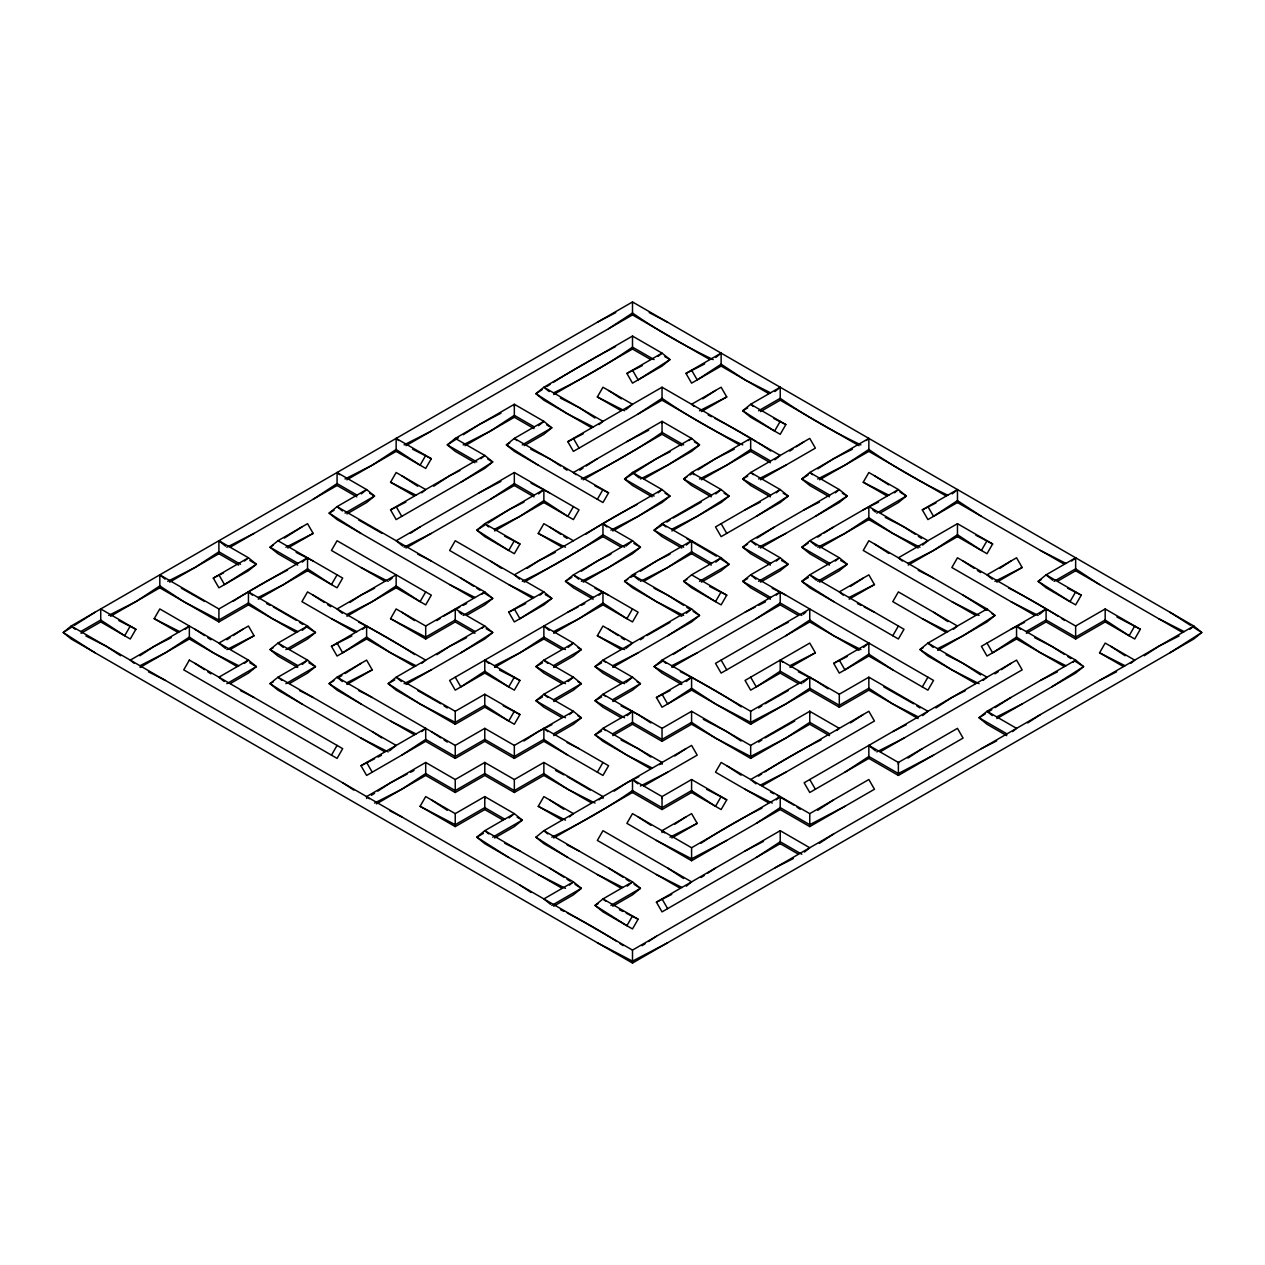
<?xml version="1.0" encoding="UTF-8"?>
<svg xmlns="http://www.w3.org/2000/svg" width="1265" height="1265" viewBox="0 0 1265 1265"><rect width="100%" height="100%" fill="white"/><g stroke="black" fill="none" stroke-linecap="round" stroke-linejoin="round"><path stroke-width="1.5" d="M258.297 599.183L307.537 570.752L307.537 557.786L218.908 608.955L159.817 574.848L159.817 587.814L218.908 621.921L248.446 604.876L248.446 591.909L307.537 626.017L315.475 632.5L307.537 638.983L289.479 649.404M244.477 561.028L248.446 557.786L213.295 578.089L218.908 587.814L248.446 570.752L256.384 564.269L248.446 557.786L218.908 540.74L218.908 553.706L238.595 565.076M346.926 513.906L366.613 502.537L374.551 496.054L366.613 489.571L337.075 472.509L337.075 485.475L356.762 496.845M396.151 438.402L396.151 451.368L425.704 468.414L431.318 458.689L396.151 438.402L398.807 440.552M466.738 615.296L484.78 604.876L492.718 598.392L484.78 591.909L425.704 626.017L425.704 638.983L455.242 621.921L474.944 633.291M494.631 837.968L514.333 826.598L522.271 820.115L514.333 813.632L484.78 796.586L455.242 813.632L455.242 826.598L484.78 809.553L502.838 819.973M455.242 779.525L455.242 792.491L484.78 775.429L514.333 792.491L543.871 775.429L543.871 762.463L514.333 779.525L484.78 762.463L455.242 779.525L425.704 762.463L366.613 796.586L366.613 798.484M455.242 724.26L455.242 711.294L396.151 677.186L388.213 683.669L396.151 690.152L455.242 724.26L484.78 707.214L514.333 724.26L519.947 714.535L484.78 694.248L455.242 711.294M425.704 741.322L425.704 728.355L360.999 765.705L366.613 775.429L425.704 741.322L455.242 758.383L484.78 741.322L484.78 728.355L455.242 745.417L337.075 677.186L329.137 683.669L337.075 690.152L414.208 734.68M514.333 779.525L514.333 792.491M484.78 741.322L514.333 758.383L514.333 745.417L484.78 728.355M406.002 548.014L514.333 485.475L514.333 472.509L396.151 540.74L402.776 546.132M514.333 406.192L514.333 404.278L543.871 421.34L551.809 427.823L543.871 434.306L524.184 445.675M543.871 728.355L543.871 741.322L602.962 775.429L608.576 765.705L543.871 728.355L547.84 731.597M494.631 530.952L543.871 502.537L543.871 489.571L484.78 523.678L476.842 530.161L484.78 536.645L514.333 553.706L519.947 543.982L484.78 523.678L488.749 526.92M1189.843 629.258L1193.812 626.017L632.5 950.094L632.5 963.044L1193.812 638.983L1201.75 632.5L1193.812 626.017L632.5 301.956L71.188 626.017L63.25 632.5L71.188 638.983L632.5 963.044M650.558 768.804L602.962 741.322L595.024 734.839L602.962 728.355L632.5 711.294L632.5 724.26L662.038 741.322L691.591 724.26L750.667 758.383L809.758 724.26L829.445 735.629M553.722 394.506L632.5 349.029L632.5 336.063L543.871 387.232L535.933 393.715L543.871 400.199L591.467 427.665M632.5 301.956L632.5 314.906L709.633 359.45M662.038 764.36L662.038 762.463L602.962 728.355L605.603 730.522M836.655 730.522L839.296 728.355L809.758 711.294L750.667 745.417L691.591 711.294L662.038 728.355L662.038 741.322M662.038 423.237L662.038 421.34L691.591 438.402L699.529 444.885L691.591 451.368L643.996 478.834M662.038 400.199L662.038 387.232L567.795 441.643L573.409 451.368L662.038 400.199L739.187 444.727M691.591 860.722L691.591 847.756L632.5 813.632L626.887 823.357L691.591 860.722L780.22 809.553L809.758 826.598L874.447 789.249L868.849 779.525L809.758 813.632L721.129 762.463L715.516 772.188L768.725 802.911M691.591 779.525L691.591 792.491L721.129 809.553L726.743 799.828L691.591 779.525L662.038 796.586L632.5 779.525L632.5 792.491L553.722 837.968M691.591 711.294L691.591 724.26M691.591 690.152L662.038 707.214L656.424 697.489L691.591 677.186L691.591 690.152L750.667 724.26L809.758 690.152L809.758 677.186L750.667 711.294L662.038 660.124L654.1 666.608L662.038 673.091L681.74 684.46M721.129 366.075L721.129 353.125L685.978 373.412L691.591 383.137L721.129 366.075L768.725 393.557M750.667 745.417L750.667 758.383M711.278 496.845L691.591 485.475L683.653 478.992L691.591 472.509L750.667 438.402L750.667 451.368L770.369 462.737M804.461 852.072L809.758 847.756L780.22 830.694L780.22 843.66L798.262 854.081M691.591 847.756L780.22 796.586L780.22 809.553M790.056 667.414L815.372 652.803L809.758 643.079L745.053 680.428L750.667 690.152L780.22 673.091L780.22 660.124L839.296 694.248L868.849 677.186L927.925 711.294L922.628 715.626M666.007 663.366L662.038 660.124L780.22 591.909L780.22 604.876L798.262 615.296M760.518 411.568L780.22 400.199L780.22 387.232L750.667 404.278L742.729 410.761L750.667 417.244L780.22 434.306L785.834 424.581L750.667 404.278L753.323 406.445M809.758 813.632L809.758 826.598M809.758 690.152L839.296 707.214L839.296 694.248M868.849 745.417L868.849 758.383L898.387 775.429L963.076 738.08L957.463 728.355L898.387 762.463L868.849 745.417L875.459 750.809M839.296 707.214L868.849 690.152L868.849 677.186M819.609 548.014L868.849 519.583L868.849 506.617L927.925 540.74L922.628 545.057M819.609 479.783L868.849 451.368L868.849 438.402L809.758 472.509L801.82 478.992L809.758 485.475L829.445 496.845M957.463 502.537L927.925 519.583L922.312 509.858L957.463 489.571L957.463 502.537L1064.15 564.127M996.867 718.583L1075.645 673.091L1083.583 666.608L1075.645 660.124L1016.554 626.017L1016.554 638.983L1064.15 666.465M1026.405 633.291L1046.092 621.921L1075.645 638.983L1075.645 626.017L957.463 557.786L951.849 567.511L1034.612 615.296M1075.645 638.983L1105.183 621.921L1105.183 608.955L1075.645 626.017M130.279 626.017L124.666 635.742L100.726 620.024L100.726 608.955L135.893 629.258L130.279 638.983L100.726 621.921L100.726 620.024L80.786 631.535M177.875 632.342L154.203 618.68L159.817 608.955L248.446 660.124L256.384 666.608L248.446 673.091L230.388 683.511M337.075 574.848L331.462 584.572L307.537 568.855L283.597 584.572L258.092 597.523M414.208 495.896L390.553 482.234L396.151 472.509L425.704 489.571L421.735 492.812M425.704 455.447L420.091 465.172L396.151 449.47L372.226 465.172L345.013 478.992M425.704 638.983L390.553 618.68L396.151 608.955L425.704 626.017M331.462 755.142L337.075 745.417M425.704 591.909L420.091 601.634L396.151 585.916L372.226 601.634L346.705 614.584M514.333 540.74L508.72 550.465L476.842 530.161L484.811 525.086M621.004 410.619L597.349 396.957L602.962 387.232L632.5 404.278L625.89 409.686M561.929 547.065L538.257 533.403L543.871 523.678L573.409 540.74M573.409 506.617L567.795 516.341L543.871 500.64L519.947 516.341L494.425 529.292M455.242 826.598L420.091 806.311L425.704 796.586L455.242 813.632M597.349 499.296L602.962 489.571M516.974 440.552L514.333 438.402L608.576 492.812L602.962 502.537L514.333 451.368L506.395 444.885L514.333 438.402L543.871 421.34L538.574 425.657M514.333 677.186L508.72 686.911L484.78 671.193L460.855 686.911L455.242 677.186M484.78 673.091L484.78 660.124L519.947 680.428L514.333 690.152L484.78 673.091L455.242 690.152L449.628 680.428L602.962 591.909L602.962 604.876L553.722 633.291M514.333 711.294L508.72 721.018L484.78 705.301L455.242 722.362L420.091 703.972L388.213 683.669L394.791 679.874M621.004 649.404L597.349 635.742L602.962 626.017L632.5 643.079L625.89 648.471M632.5 608.955L626.887 618.68L602.962 602.978L579.022 618.68L553.517 631.63M561.929 819.973L538.257 806.311L543.871 796.586L573.409 813.632L569.44 816.874M780.22 421.34L774.607 431.065L742.729 410.761L747.662 407.931M597.349 772.188L602.962 762.463M721.129 591.909L715.516 601.634L683.653 581.331L691.591 574.848L721.129 557.786L729.067 564.269L721.129 570.752L701.427 582.121M691.591 574.848L726.743 595.151L721.129 604.876L691.591 587.814L683.653 581.331L686.927 579.433M886.892 495.896L863.236 482.234L868.849 472.509L898.387 489.571L906.325 496.054L898.387 502.537L880.329 512.957M632.5 915.971L626.887 925.695L595.024 905.408L602.962 898.925L632.5 881.863L640.438 888.346L632.5 894.829L612.798 906.199M605.603 901.075L602.962 898.925L638.113 919.212L632.5 928.937L602.962 911.875L595.024 905.408L598.298 903.51M721.129 796.586L715.516 806.311L691.591 790.593L662.038 807.639L632.5 790.593A607.769 350.895 0 0 1 551.809 837.177M892.774 635.742L898.387 626.017M987.016 540.74L981.403 550.465L957.463 534.747L933.538 550.465L908.017 563.415M902.356 561.028L898.387 557.786L957.463 523.678L992.63 543.982L987.016 553.706L957.463 536.645L908.238 565.076M922.312 686.911L927.925 677.186M1075.645 591.909L1070.032 601.634L1038.154 581.331L1046.092 574.848L1075.645 557.786L1075.645 570.752L1182.316 632.342M1052.717 580.255L1046.092 574.848L1081.259 595.151L1075.645 604.876L1046.092 587.814L1038.154 581.331L1041.443 579.433M1123.241 666.465L1099.57 652.803L1105.183 643.079L1134.721 660.124L1130.752 663.366M1134.721 626.017L1129.107 635.742L1105.183 620.024L1075.645 637.086L1046.092 620.024L1026.152 631.535M1105.183 608.955L1140.334 629.258L1134.721 638.983L1105.183 621.921M287.835 548.014L313.151 533.403L307.537 523.678L277.984 540.74L270.046 547.223L277.984 553.706L297.686 565.076M185.386 629.258L189.355 626.017L189.355 638.983L140.115 667.414M361.316 493.888L366.613 489.571L337.075 506.617L329.137 513.1L337.075 519.583L473.3 598.234M302.24 562.119L307.537 557.786M465.093 445.675L514.333 417.244L514.333 404.278L455.242 438.402L447.304 444.885L455.242 451.368L474.944 462.737M480.811 458.689L484.78 455.447L492.718 461.931L484.78 468.414L396.151 519.583L390.553 509.858L484.78 455.447L455.242 438.402M244.477 663.366L248.446 660.124L218.908 677.186L224.19 681.503M302.24 630.334L307.537 626.017L277.984 643.079L270.046 649.562L277.984 656.045L297.686 667.414M658.069 356.351L662.038 353.125L669.976 359.592L662.038 366.075L632.5 383.137L626.887 373.412L662.038 353.125L632.5 336.063M389.541 580.255L392.182 578.089M302.24 664.457L307.537 660.124L315.475 666.608L307.537 673.091L289.479 683.511M598.993 424.581L602.962 421.34L543.871 387.232M362.644 629.258L366.613 626.017L366.613 638.983L414.208 666.465M538.574 493.888L543.871 489.571M715.832 357.442L721.129 353.125M482.139 594.06L484.78 591.909L337.075 506.617L342.372 510.949M688.935 440.552L691.591 438.402L632.5 472.509L624.562 478.992L632.5 485.475L652.202 496.845M421.735 663.366L425.704 660.124L307.537 591.909L301.924 601.634L355.133 632.342M482.139 628.183L484.78 626.017L492.718 632.5L484.78 638.983L406.002 684.46M774.923 391.549L780.22 387.232M658.069 492.812L662.038 489.571L669.976 496.054L662.038 502.537L612.798 530.952M539.902 595.151L543.871 591.909L551.809 598.392L543.871 604.876L514.333 621.921L508.72 612.197L543.871 591.909L455.242 540.74L449.628 550.465L532.375 598.234M748.026 440.552L750.667 438.402M625.89 546.132L632.5 540.74L640.438 547.223L632.5 553.706L583.26 582.121M389.541 750.809L396.151 745.417L277.984 677.186L270.046 683.669L277.984 690.152L384.671 751.742M421.735 731.597L425.704 728.355M715.832 493.888L721.129 489.571L729.067 496.054L721.129 502.537L671.889 530.952M598.993 595.151L602.962 591.909M774.923 459.78L780.22 455.447L662.038 387.232M686.294 545.057L691.591 540.74L691.591 553.706L643.996 581.173M568.127 647.395L573.409 643.079L581.347 649.562L573.409 656.045L553.722 667.414M776.251 492.812L780.22 489.571L788.158 496.054L780.22 502.537L721.129 536.645L715.516 526.92L780.22 489.571L750.667 472.509L742.729 478.992L750.667 485.475L770.369 496.845M568.127 681.503L573.409 677.186L581.347 683.669L573.409 690.152L553.722 701.522M715.832 562.119L721.129 557.786L662.038 523.678L654.1 530.161L662.038 536.645L681.74 548.014M866.193 440.552L868.849 438.402M686.294 613.288L691.591 608.955L699.529 615.438L691.591 621.921L612.798 667.414M835.327 492.812L839.296 489.571L847.234 496.054L839.296 502.537L760.518 548.014M569.44 714.535L573.409 711.294L581.347 717.777L573.409 724.26L553.722 735.629M625.89 682.594L632.5 677.186L640.438 683.669L632.5 690.152L612.798 701.522M776.251 561.028L780.22 557.786L788.158 564.269L780.22 570.752L760.518 582.121M894.418 492.812L898.387 489.571L809.758 540.74L801.82 547.223L809.758 553.706L829.445 565.076M627.203 715.626L632.5 711.294M776.251 595.151L780.22 591.909M509.036 817.965L514.333 813.632L484.78 830.694L476.842 837.177L484.78 843.66L561.929 888.188M686.294 681.503L691.591 677.186M835.327 561.028L839.296 557.786L847.234 564.269L839.296 570.752L819.609 582.121M803.149 614.363L805.789 612.197M952.181 493.888L957.463 489.571M621.004 888.188L543.871 843.66L535.933 837.177L543.871 830.694L691.591 745.417L697.205 755.142L643.996 785.85M598.993 799.828L602.962 796.586L543.871 762.463M659.397 764.629L662.038 762.463M803.149 682.594L809.758 677.186M569.44 885.105L573.409 881.863L581.347 888.346L573.409 894.829L553.722 906.199M863.552 647.395L868.849 643.079L868.849 656.045L927.925 690.152L933.538 680.428L750.667 574.848L742.729 581.331L750.667 587.814L770.369 599.183M627.203 886.18L632.5 881.863L543.871 830.694L547.84 833.935M953.494 629.258L957.463 626.017L898.387 591.909L892.774 601.634L945.983 632.342M776.251 799.828L780.22 796.586M1071.676 561.028L1075.645 557.786M686.294 886.18L691.591 881.863L602.962 830.694L597.349 840.419L680.096 888.188M1039.482 614.363L1046.092 608.955L1046.092 621.921M983.047 680.428L987.016 677.186L927.925 643.079L919.987 649.562L927.925 656.045L975.521 683.511M1072.989 662.291L1075.645 660.124L987.016 711.294L979.078 717.777L987.016 724.26L1006.703 735.629M1012.585 731.597L1016.554 728.355L987.016 711.294L992.298 715.626M313.151 499.296L337.075 483.578L357.015 495.089M608.576 328.726L632.5 313.008A607.769 350.895 0 0 0 713.191 359.592M139.846 655.744L154.203 646.32L171.218 637.687M433.674 486.234L449.628 475.751L459.843 470.564M226.878 639.742L230.072 637.639M233.266 635.552L242.833 629.258M410.508 533.213L420.091 526.92M490.393 499.296L514.333 483.578L534.273 495.089M349.836 602.472L360.999 595.151L374.614 588.241M638.113 414.003L662.038 398.301A607.753 350.895 0 0 0 742.729 444.885M579.797 470.216L582.991 468.129M586.169 466.026L597.349 458.689M702.755 398.855L715.516 390.474M436.868 620.577L440.062 618.49M443.256 616.387L459.843 607.026M527.094 568.365L538.257 561.028L555.272 552.394M436.868 654.701L449.628 646.32L466.643 637.687M789.787 451.067L792.981 448.98M796.159 446.877L804.145 441.643M401.764 755.142L425.704 739.424L455.242 756.47L484.78 739.424L514.333 756.47L543.871 739.424L567.795 755.142M371.404 795.337L374.598 793.25M377.776 791.147L390.553 782.766L407.283 774.006M640.47 639.742L643.664 637.639M646.858 635.552L670.039 622.348M523.9 741.021L538.257 731.597L551.872 724.687M756.28 618.68L780.22 602.978L801.82 615.438M850.46 586.47L863.236 578.089M785.834 635.742L809.758 620.024L809.758 608.955L715.516 663.366L721.129 673.091L809.758 621.921L858.998 650.352M614.126 791.147L626.887 782.766L638.793 776.726M674.798 755.98L685.978 748.659M758.652 707.957L761.83 705.87M765.025 703.767L788.206 690.579M999.777 568.365L1010.941 561.028M758.652 742.081L761.83 739.978M765.025 737.89L794.689 721.082M674.798 824.211L685.978 816.874M850.46 722.916L863.236 714.535M756.28 823.357L780.22 807.639L809.758 824.701L844.909 806.311M935.91 707.957L951.849 697.489L965.464 690.579M844.909 772.188L868.849 756.47L898.387 773.532L933.538 755.142M994.986 673.85L998.18 671.747M1001.374 669.659L1010.941 663.366M701.158 877.483L704.352 875.38M707.546 873.293L715.516 868.043M817.728 810.296L833.682 799.828M756.28 857.48L780.22 841.763L801.82 854.239M907.954 758.083L922.312 748.659M642.067 945.698L645.261 943.611M648.455 941.508L656.424 936.274M819.325 843.36L833.682 833.935M1027.718 722.916L1040.478 714.535M1144.303 655.744L1158.661 646.32L1179.075 635.947M71.219 627.424L63.25 632.5L95.112 652.803M74.398 625.4L95.112 612.197M273.24 545.183L270.046 547.223L297.955 563.32M284.388 538.084L301.924 526.92M458.452 437.769L447.304 444.885L476.842 461.931M463.243 434.733L479.166 424.581L500.94 413.196M460.855 482.234L492.718 461.931L487.8 459.1M488.005 523.062L508.72 509.858L524.026 502.094M333.913 680.617L329.137 683.669L360.999 703.972M338.688 677.581L341.882 675.557M345.076 673.518L360.999 663.366M686.832 476.968L683.653 478.992L711.547 495.105M690.026 474.928L693.204 472.904M697.995 469.853L715.516 458.689L734.222 449.202M571.843 577.267L565.471 581.331L573.409 587.814L593.111 599.183M581.41 571.179L597.349 561.028L610.948 554.133M460.855 652.803L492.718 632.5L486.155 628.705M662.069 525.086L654.1 530.161L683.653 547.223M666.845 522.05L670.039 520.01M673.233 517.986L701.284 502.094M627.756 579.307L624.562 581.331L632.5 587.814L681.74 616.245M630.935 577.267L635.71 574.231M640.501 571.179L656.424 561.028L670.039 554.133M808.193 474.928L801.82 478.992L829.714 495.105M817.759 468.841L833.682 458.689L852.404 449.202M756.28 516.341L788.158 496.054L783.225 493.208M747.52 544.171L742.729 547.223L750.667 553.706L770.369 565.076M757.071 538.084L774.607 526.92M815.372 516.341L847.234 496.054L842.316 493.208M808.193 543.159L801.82 547.223L829.714 563.32M817.759 537.072L820.938 535.048M824.132 533.008L833.682 526.92M667.651 635.742L699.529 615.438L693.157 611.39M662.069 661.532L654.1 666.608L682.009 682.721M673.233 654.432L685.978 646.32M985.451 713.729L979.078 717.777L1006.972 733.89M988.629 711.689L991.823 709.665M995.002 707.641L1010.941 697.489M1051.705 686.911L1083.583 666.608L1075.614 661.532M1169.888 652.803L1201.75 632.5L1193.781 627.424M81.039 633.291L100.726 621.921M110.577 616.245L159.817 587.814M169.668 582.121L218.908 553.706M230.388 547.065L337.075 485.475M346.926 479.783L396.151 451.368M406.002 445.675L632.5 314.906M334.055 510.269L329.137 513.1L360.999 533.403M345.013 513.1L374.551 496.054L369.633 493.208M189.355 626.017L130.279 660.124L134.248 663.366M509.668 442.987L506.395 444.885L538.257 465.172M522.271 444.885L551.809 427.823L546.701 424.866M230.388 649.404L254.059 635.742L248.446 626.017L218.908 643.079L225.518 648.471M273.335 647.664L270.046 649.562L297.955 665.659M226.846 683.669L256.384 666.608L249.822 662.828M285.922 649.562L315.475 632.5L307.506 627.424M346.926 616.245L396.151 587.814L425.704 604.876L431.318 595.151L337.075 540.74L331.462 550.465L384.671 581.173M583.26 479.783L662.038 434.306L681.74 445.675M701.427 411.568L726.743 396.957L721.129 387.232L691.591 404.278L694.232 406.445M366.613 638.983L337.075 656.045L331.462 646.32L366.613 626.017M273.335 681.772L270.046 683.669L301.924 703.972M285.922 683.669L315.475 666.608L308.897 662.828M758.605 410.761L780.22 398.301A607.769 350.895 0 0 0 860.912 444.885M463.18 615.438L492.718 598.392L484.764 593.317M346.926 684.46L372.226 669.849L366.613 660.124L337.075 677.186L342.372 681.503M524.184 582.121L602.962 536.645L621.004 547.065M701.427 479.783L750.667 451.368M747.662 476.146L742.729 478.992L770.638 495.105M760.518 479.783L815.372 448.126L809.758 438.402L750.667 472.509L753.323 474.675M691.591 540.74L632.5 574.848L624.562 581.331L656.424 601.634L683.653 615.438M494.631 667.414L543.871 638.983L561.929 649.404M542.495 662.828L535.933 666.608L543.871 673.091L561.929 683.511M553.453 665.659L581.347 649.562L578.073 647.664M699.529 581.331L729.067 564.269L721.097 559.193M542.495 696.936L535.933 700.731L543.871 707.214L561.929 717.635M601.587 662.828L595.024 666.608L602.962 673.091L621.004 683.511M747.662 578.485L742.729 581.331L770.638 597.444M553.453 699.782L581.347 683.669L578.073 681.772M758.605 581.331L788.158 564.269L781.58 560.49M876.787 513.1L906.325 496.054L899.953 491.99M376.464 803.86L425.704 775.429L455.242 792.491M514.333 745.417L573.409 711.294L543.871 694.248L535.933 700.731L565.471 717.777M601.587 696.936L595.024 700.731L602.962 707.214L621.004 717.635M808.382 577.536L801.82 581.331L809.758 587.814L898.387 638.983L904.001 629.258L809.758 574.848L801.82 581.331L833.682 601.634M553.453 733.89L581.347 717.777L578.073 715.879M612.529 699.782L640.438 683.669L637.149 681.772M817.696 581.331L847.234 564.269L840.672 560.49M514.333 758.383L543.871 741.322M671.889 667.414L780.22 604.876M601.587 731.043L595.024 734.839L626.887 755.142L652.408 768.092M612.56 733.874L632.5 722.362L662.038 739.424L691.591 722.362L715.516 738.08L750.667 756.47L785.834 738.08L809.758 722.362L809.758 711.294L809.758 713.191M612.798 735.629L632.5 724.26M849.147 599.183L874.447 584.572L868.849 574.848L839.296 591.909L843.265 595.151M483.42 833.382L476.842 837.177L508.72 857.48M492.718 837.177L522.271 820.115L517.164 817.174M868.849 656.045L839.296 673.091L833.682 663.366L868.849 643.079M996.867 582.121L1022.167 567.511L1016.554 557.786L987.016 574.848L992.298 579.164M937.776 650.352L987.016 621.921L994.954 615.438L987.016 608.955L927.925 643.079L933.222 647.395M923.276 647.664L919.987 649.562L951.849 669.849L979.078 683.669M1054.03 581.331L1075.645 568.855L1099.57 584.572M632.5 792.491L662.038 809.553L691.591 792.491M1057.587 581.173L1075.645 570.752M662.038 832.591L662.038 830.694L691.591 813.632L697.205 823.357L671.889 837.968M1046.092 608.955L981.403 646.32L987.016 656.045L1016.554 638.983M551.809 905.408L581.347 888.346L574.974 884.282M762.163 785.85L874.447 721.018L868.849 711.294L750.667 779.525L755.964 783.841M610.9 905.408L640.438 888.346L634.065 884.282M868.849 758.383L809.758 792.491L804.145 782.766L1016.554 660.124L1022.167 669.849L880.329 751.742M780.22 843.66L662.038 911.875L656.424 902.166L780.22 830.694M597.349 322.243L615.755 312.613M479.166 492.812L500.94 481.412M626.887 441.643L648.645 430.242M410.635 772.251L413.987 770.496M726.743 840.419L691.591 858.808L656.424 840.419M745.053 850.997L763.475 841.352M667.651 942.757L632.5 961.147L597.349 942.757M404.088 444.885L431.318 431.065M226.846 547.223L254.059 533.403M167.755 581.331L194.968 567.511L218.908 551.809L240.508 564.269M108.663 615.438L135.893 601.634L159.817 585.916L183.741 601.634L218.908 620.024L248.446 602.978L272.37 618.68L297.892 631.63M463.18 444.885L490.393 431.065L514.333 415.347L534.273 426.858M213.295 578.089L223.494 572.903M626.887 373.412L642.193 365.648M285.922 547.223L313.151 533.403M390.553 509.858L405.859 502.094M685.978 373.412L704.684 363.909M567.795 441.643L583.118 433.863M139.909 665.754L165.43 652.803L189.355 637.086L213.295 652.803L238.8 665.754M404.088 547.223L431.318 533.403M226.846 649.562L254.059 635.742M699.529 410.761L726.743 396.957M670.039 451.795L656.424 458.689L624.562 478.992L654.1 496.054M640.438 478.992L667.651 465.172L699.529 444.885L694.406 441.928M331.462 646.32L351.876 635.947M699.529 478.992L726.743 465.172L750.667 449.47L770.606 460.982M463.243 605.303L466.643 603.563M610.9 530.161L638.113 516.341L669.976 496.054L665.058 493.208M346.705 682.8L372.226 669.849M758.605 478.992L785.834 465.172M671.683 529.292L697.205 516.341L729.067 496.054L724.149 493.208M508.72 612.197L525.734 603.563M581.347 581.331L608.576 567.511L640.438 547.223L633.876 543.428M745.053 509.858L760.36 502.094M404.088 683.669L431.318 669.849M817.696 478.992L844.909 465.172L868.849 449.47A607.769 350.895 0 0 0 947.785 495.216M567.795 612.197L578.01 607.026M581.41 605.303L584.809 603.563M640.438 581.331L667.651 567.511L691.591 551.809L711.531 563.32M494.425 665.754L519.947 652.803L543.871 637.086L565.471 649.562M804.145 509.858L819.451 502.094M758.605 547.223L785.834 533.403M863.236 509.858L878.543 502.094M360.999 765.705L374.614 758.794M378.014 757.071L381.413 755.347M817.696 547.223L844.909 533.403L868.849 517.685L892.774 533.403L919.987 547.223M612.592 665.754L638.113 652.803M922.312 509.858L935.926 502.964M745.053 612.197L755.268 607.026M758.668 605.303L765.467 601.84M374.551 803.069L401.764 789.249L425.704 773.532L455.242 790.593L484.78 773.532L514.333 790.593L543.871 773.532L567.795 789.249L595.024 803.069M671.683 665.754L697.205 652.803M774.607 629.258L788.206 622.348M848.942 597.523L874.447 584.572M656.424 697.489L670.039 690.579M789.85 665.754L815.372 652.803M833.682 663.366L847.297 656.472M994.954 581.331L1022.167 567.511M640.438 786.008L667.651 772.188M937.571 648.692L963.076 635.742L994.954 615.438L991.76 613.414M1010.941 629.258L1024.555 622.348M760.312 785.138L785.834 772.188M669.976 837.177L697.205 823.357M892.774 731.597L906.373 724.687M876.787 751.9L904.001 738.08M1040.478 680.428L1057.493 671.794M996.646 716.923L1022.167 703.972M656.424 902.166L671.747 894.387M1099.57 680.428L1116.584 671.794M981.403 748.659L996.709 740.879M774.607 868.043L793.313 858.556M770.575 392.846L745.053 379.895L721.129 364.178L697.205 379.895L691.591 370.171M1040.478 550.465L1066 563.415M773.911 418.541L785.834 424.581M1158.661 618.68L1184.167 631.63M863.236 482.234L888.742 495.184M1067.644 588.241L1081.259 595.151M885.279 517.417L904.001 526.92L915.164 534.257M1010.941 601.634L1038.154 615.438M597.349 396.957L624.562 410.761M1099.57 652.803L1125.091 665.754M918.232 570.325L933.538 578.089M1034.707 637.687L1051.705 646.32L1064.466 654.432M560.316 398.032L579.022 407.52L594.977 418.003M951.849 601.634L979.078 615.438M1066 665.754L1040.478 652.803L1016.554 637.086L992.63 652.803L987.016 643.079M593.317 426.953L567.795 414.003L535.933 393.715A910.262 525.528 0 0 1 542.163 389.573M922.312 618.68L947.833 631.63M857.449 603.563L860.848 605.303M864.248 607.026L874.447 612.197M946.078 654.732L963.076 663.366L980.628 674.893M530.778 449.202L549.484 458.689L560.648 466.026M594.961 485.902L608.576 492.812M686.99 538.795L716.322 556.157M772.219 588.241L785.834 595.151M860.912 649.562L833.682 635.742L809.758 620.024L809.758 621.921M709.728 586.517L726.743 595.151M412.596 449.202L431.318 458.689M918.295 716.923L892.774 703.972L868.849 688.255L839.296 705.301L809.758 688.255L785.834 703.972L750.667 722.362L715.516 703.972L691.591 688.255L667.651 703.972L662.038 694.248M654.052 588.241L667.651 595.151L683.59 605.303M538.257 533.403L565.471 547.223M798.357 671.794L815.372 680.428L828.132 688.808M504.64 536.202L519.947 543.982M390.553 482.234L416.059 495.184M594.961 588.241L608.576 595.151M508.72 584.572L534.225 597.523M597.349 635.742L624.562 649.562M358.628 520.01L381.793 533.213M417.703 554.133L431.318 561.028M449.628 584.572L475.15 597.523M360.999 567.511L388.213 581.331M621.099 705.902L638.113 714.535L650.874 722.916M770.511 792.048L773.911 793.772M777.327 795.511L793.803 805.062M296.137 552.394L313.151 561.028M745.053 789.249L772.283 803.069M499.533 670.071L519.947 680.428M621.099 740.025L638.113 748.659L650.874 757.039M331.462 618.68L356.983 631.63M416.059 665.754L390.553 652.803L366.613 637.086L342.689 652.803L337.075 643.079M567.115 742.602L579.022 748.659M266.583 603.563L269.998 605.303M273.398 607.026L296.342 620.324M417.703 690.579L440.884 703.767M181.369 588.241L204.551 601.428M358.628 690.579L372.226 697.489M390.553 721.018L416.059 733.969M538.257 806.311L565.471 820.115M299.536 690.579L313.151 697.489M154.203 618.68L179.725 631.63M656.424 874.526L681.946 887.477M360.999 738.08L388.213 751.9M567.115 844.941L579.022 850.997M118.878 620.625L135.893 629.258M240.445 690.579L254.059 697.489M597.349 874.526L622.854 887.477M504.64 843.217L519.947 850.997M85.925 635.947L106.339 646.32L120.697 655.744M619.407 909.725L622.807 911.448M626.207 913.172L638.113 919.212M148.416 671.794L165.43 680.428M538.257 874.526L565.471 888.346M389.857 810.833L401.764 816.874M649.245 312.613L667.651 322.243M975.884 535.221L992.63 543.982M1116.9 616.988L1140.334 629.258M531.063 483.167L549.484 492.812M883.903 686.974L913.567 703.767M703.308 719.326L726.743 731.597L741.1 741.021M390.553 618.68L425.704 637.086L455.242 620.024L475.181 631.535M706.645 789.313L726.743 799.828M503.201 705.775L519.947 714.535M555.588 770.496L563.969 774.876M567.305 776.631L590.202 790.103M420.091 806.311L455.242 824.701L484.78 807.639L504.735 819.167M780.22 400.199L858.998 445.675M868.849 451.368L945.983 495.896M664.868 356.651L669.976 359.592L638.113 379.895L632.5 370.171M654.1 359.592L632.5 347.132A607.753 350.879 0 0 1 553.548 392.877M632.5 349.029L650.558 359.45M868.849 519.583L918.074 548.014M987.016 608.955L868.849 540.74L863.236 550.465L975.521 615.296M683.653 444.885L662.038 432.409A607.753 350.879 0 0 1 581.347 478.992M770.638 563.32L742.729 547.223L750.667 540.74L839.296 489.571L809.758 472.509L812.399 474.675M514.333 417.244L534.02 428.614M691.591 553.706L711.278 565.076M514.333 472.509L579.022 509.858L573.409 519.583L543.871 502.537M602.962 536.645L602.962 523.678L632.5 540.74L573.409 574.848L565.471 581.331L593.38 597.444M624.562 547.223L602.962 534.747A607.753 350.879 0 0 1 522.271 581.331M514.333 485.475L534.02 496.845M868.849 690.152L918.074 718.583M801.82 683.669L780.22 671.193L756.28 686.911L750.667 677.186M780.22 673.091L798.262 683.511M829.698 733.874L809.758 722.362L809.758 724.26M602.962 604.876L632.5 621.921L638.113 612.197L573.409 574.848L578.706 579.164M545.247 594.597L551.809 598.392L519.947 618.68L514.333 608.955M543.871 638.983L543.871 626.017L573.409 643.079L543.871 660.124L535.933 666.608L565.471 683.669M624.562 683.669L595.024 666.608L602.962 660.124L691.591 608.955L632.5 574.848L639.11 580.255M662.038 728.355L602.962 694.248L595.024 700.731L624.562 717.777M277.984 540.74L342.689 578.089L337.075 587.814L307.537 570.752M249.822 560.49L256.384 564.269L224.522 584.572L218.908 574.848M248.446 604.876L296.042 632.342M543.871 775.429L591.467 802.911M189.355 638.983L236.95 666.465M632.5 950.094L71.188 626.017L75.157 629.258M1169.888 612.197L1190.602 625.4M874.447 475.751L888.789 484.89M1067.644 656.472L1070.838 658.496M963.076 595.151L986.985 610.363M686.784 607.327L689.963 609.351M460.855 578.089L473.6 586.217M476.794 588.241L479.973 590.265M299.536 622.348L302.714 624.388M608.576 868.043L622.918 877.183M626.096 879.207L629.29 881.246M535.933 837.177L567.795 857.48M549.484 868.043L563.826 877.183M567.005 879.207L570.199 881.246M981.403 516.341L957.463 500.64L933.538 516.341L927.925 506.617M1110.797 646.32L1125.154 655.744M963.076 561.028L974.256 568.365M977.434 570.468L980.628 572.555M918.358 536.344L921.553 538.447M874.447 543.982L888.805 553.406M608.576 390.474L621.336 398.855M933.538 612.197L947.896 621.637M892.774 669.849L868.849 654.132L844.909 669.849L839.296 660.124M563.842 468.129L567.036 470.216M916.761 705.87L919.955 707.957M549.484 526.92L560.648 534.257M563.842 536.344L567.036 538.447M401.764 475.751L417.719 486.234M608.576 629.258L618.142 635.552M621.336 637.639L624.53 639.742M490.393 561.028L501.572 568.365M796.997 807.149L800.192 809.252M726.743 765.705L741.1 775.145M401.764 612.197L414.541 620.577M313.151 595.151L324.314 602.472M327.509 604.575L330.687 606.662M638.113 816.874L650.874 825.254M444.078 705.87L447.272 707.957M667.651 868.043L683.606 878.527M549.484 799.828L563.842 809.252M431.318 731.597L440.884 737.89M444.078 739.978L447.272 742.081M372.226 731.597L381.793 737.89M194.968 629.258L204.551 635.552M207.729 637.639L210.923 639.742M431.318 799.828L447.272 810.296M194.968 663.366L204.551 669.659M207.729 671.747L210.923 673.85M519.947 885.105L531.11 892.442M342.689 782.766L353.852 790.103M1016.554 626.017L1020.523 629.258M872.818 509.858L875.459 512.025M816.368 546.132L809.758 540.74L839.296 557.786L809.758 574.848L816.368 580.255M694.232 474.675L691.591 472.509L721.129 489.571L662.038 523.678L666.007 526.92M755.964 545.057L750.667 540.74L780.22 557.786L750.667 574.848L755.964 579.164M545.199 388.308L549.168 391.549M639.11 477.917L632.5 472.509L662.038 489.571L514.333 574.848L519.615 579.164M576.065 474.675L573.409 472.509L662.038 421.34L662.038 434.306M780.22 660.124L782.861 662.291M602.962 523.678L606.931 526.92M605.603 662.291L602.962 660.124L632.5 677.186L602.962 694.248L605.603 696.398M543.871 626.017L549.168 630.334M337.075 472.509L339.716 474.675M547.84 663.366L543.871 660.124L573.409 677.186L543.871 694.248L547.84 697.489M459.211 612.197L461.851 614.363M632.5 779.525L637.797 783.841M484.78 660.124L488.749 663.366M662.038 830.694L664.694 832.86M342.372 613.288L337.075 608.955L396.151 574.848L396.151 587.814M401.448 681.503L396.151 677.186L484.78 626.017L455.242 608.955L455.242 621.921M218.908 540.74L225.518 546.132M248.446 591.909L252.415 595.151M283.281 647.395L277.984 643.079L307.537 660.124L277.984 677.186L281.953 680.428M488.749 833.935L484.78 830.694L573.409 881.863L543.871 898.925L550.481 904.317M159.817 574.848L165.114 579.164M366.613 796.586L369.269 798.737M721.129 523.678L726.743 533.403M809.758 779.525L815.372 789.249M721.129 660.124L726.743 669.849M573.409 438.402L579.022 448.126M662.038 898.925L667.651 908.649M396.151 506.617L401.764 516.341M366.613 762.463L372.226 772.188M957.463 523.678L957.463 536.645M898.387 764.36L898.387 762.463L898.387 775.429M750.667 711.294L750.667 724.26M662.038 798.484L662.038 796.586L662.038 809.553M602.962 796.586L602.962 798.484M484.78 694.248L484.78 707.214M484.78 764.36L484.78 762.463L484.78 775.429M484.78 798.484L484.78 796.586L484.78 809.553M455.242 745.417L455.242 758.383M425.704 762.463L425.704 775.429M218.908 608.955L218.908 621.921M560.474 909.614A607.769 350.895 0 0 1 563.89 911.338M567.289 913.061A607.769 350.895 0 0 1 616.719 941.413M619.945 943.5A607.769 350.895 0 0 1 623.123 945.603M233.06 601.334A607.753 350.879 0 0 1 287.503 570.199M700.968 843.265A607.769 350.895 0 0 1 761.909 808.129M358.801 622.238A607.769 350.895 0 0 1 414.73 654.59M758.462 776.093A607.769 350.895 0 0 1 761.641 773.99M764.835 771.903A607.769 350.895 0 0 1 820.985 739.914M680.349 671.683A607.753 350.879 0 0 1 741.29 706.819M585.98 534.146A607.769 350.895 0 0 1 636.928 504.577M546.875 386.505A910.262 525.528 0 0 1 550.054 384.465M553.232 382.425A910.262 525.528 0 0 1 615.549 346.594M708.179 414.983A607.753 350.879 0 0 1 711.61 416.691M715.01 418.43A607.753 350.879 0 0 1 756.28 441.643M757.925 442.655A607.753 350.879 0 0 1 770.844 450.972M1008.743 588.114A607.753 350.895 0 0 1 1058.252 616.308M1061.477 618.395A607.753 350.895 0 0 1 1064.671 620.482M189.355 660.124L183.741 669.849L337.075 758.383L342.689 748.659L189.355 660.124"/></g></svg>
